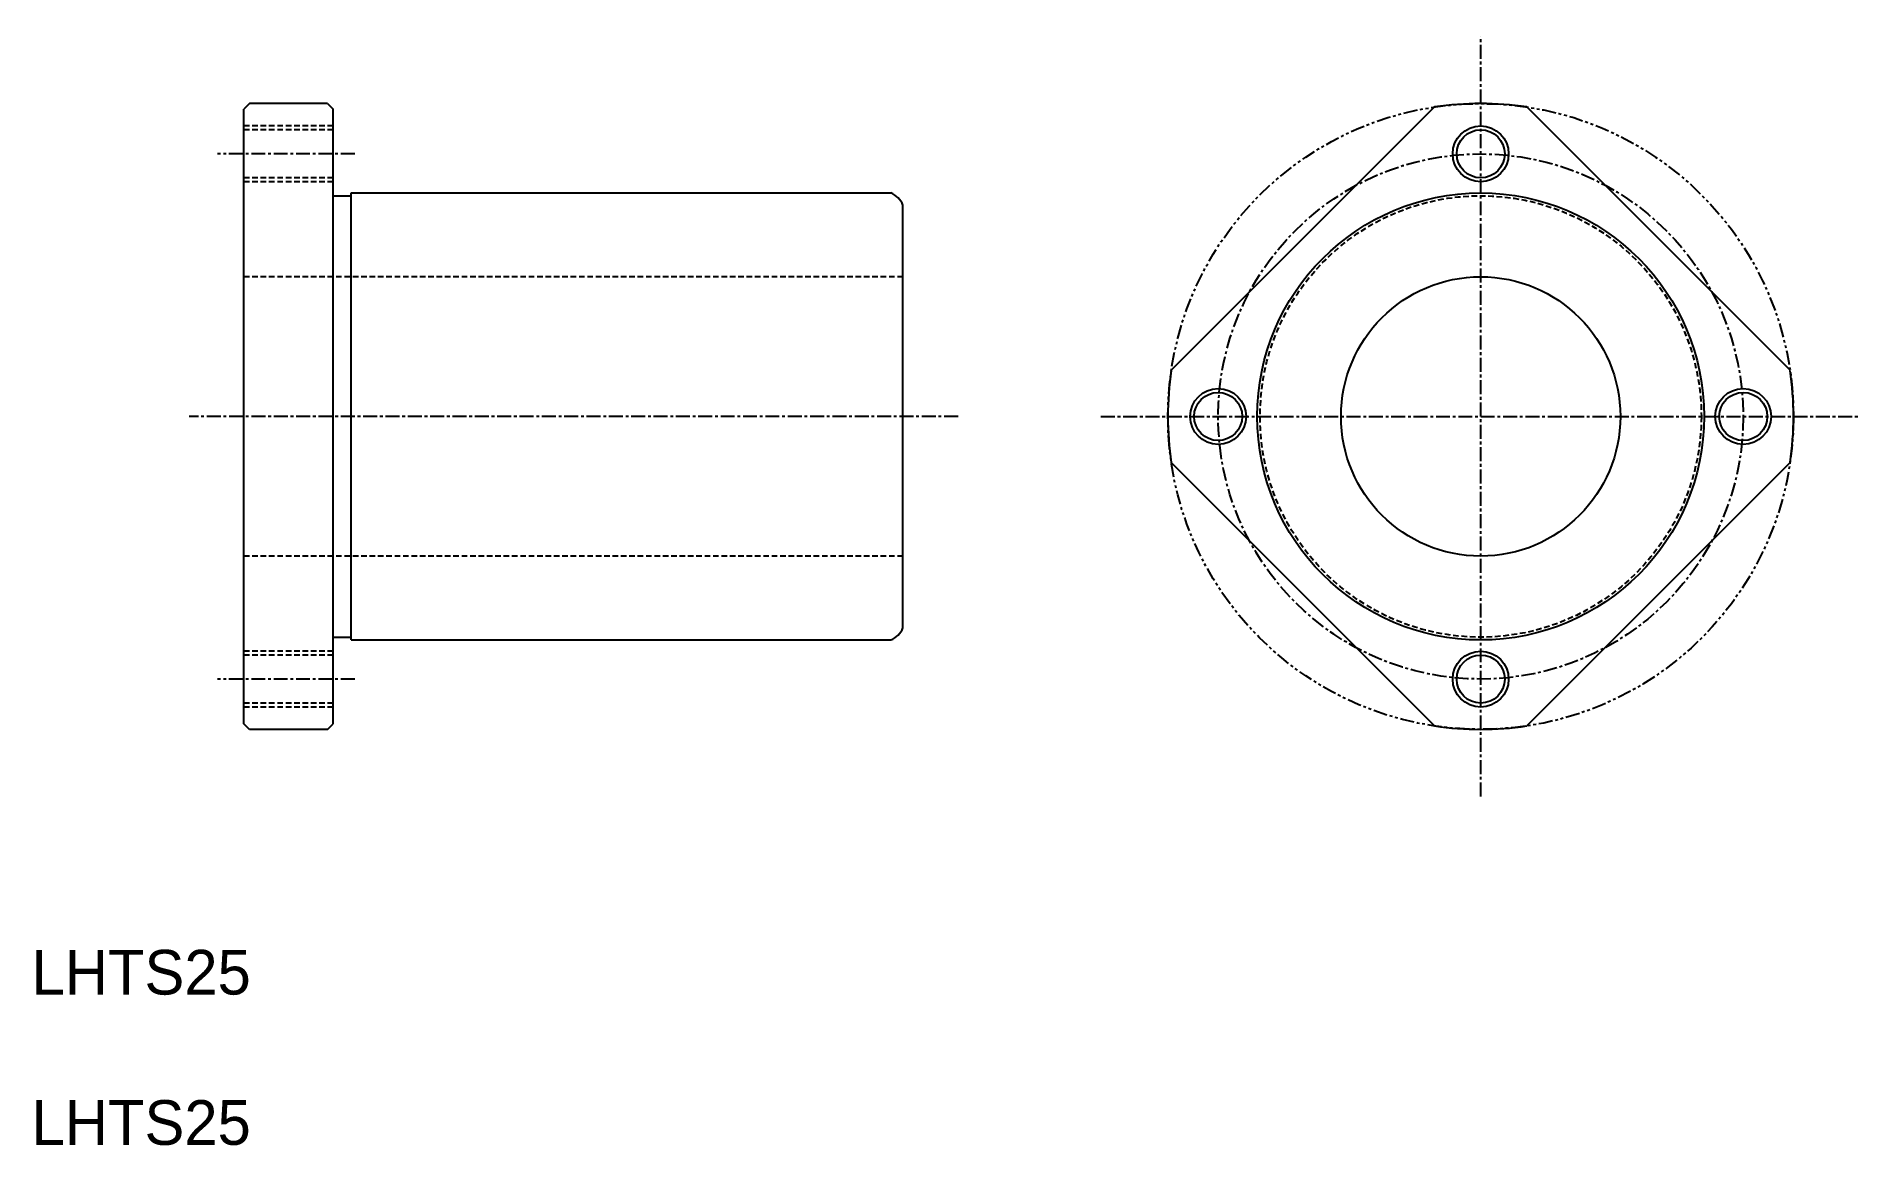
# Model space of a CAD drawing. Extents: x 41 to 205, y 52 to 152.
import ezdxf

# ---------------------------------------------------------------- set-up
doc = ezdxf.new("R2010")
doc.units = 0
for name, pattern in [('CENTER', [2, 1.25, -0.25, 0.25, -0.25]), ('DASHED', [0.75, 0.5, -0.25]), ('PHANTOM', [2.5, 1.25, -0.25, 0.25, -0.25, 0.25, -0.25])]:
    doc.linetypes.add(name, pattern=pattern)
doc.layers.get('0').update_dxf_attribs({"linetype": 'CONTINUOUS'})
doc.layers.add('CENTER', color=1, linetype='CENTER')

msp = doc.modelspace()

# ---------------------------------------------------------------- linework, layer by layer
at = {"color": 7, "linetype": 'CONTINUOUS'}
for p, q in [((60.43, 145.52), (59.93, 145.02)), ((67.43, 145.52), (60.43, 145.52)), ((67.43, 145.52), (67.93, 145.02)), ((59.93, 90.02), (59.93, 145.02)), ((67.93, 90.02), (67.93, 145.02)), ((166.51, 145.22), (142.94, 121.65)), ((198.33, 121.65), (174.76, 145.22)), ((67.93, 137.27), (69.53, 137.27)), ((69.53, 137.52), (117.84, 137.52)), ((69.53, 97.52), (69.53, 137.52)), ((118.93, 98.61), (118.93, 136.43)), ((166.51, 89.83), (142.94, 113.4)), ((198.33, 113.4), (174.76, 89.83)), ((67.93, 97.77), (69.53, 97.77)), ((69.53, 97.52), (117.84, 97.52)), ((80.3, 97.52), (80.3, 97.52)), ((92.68, 97.52), (92.68, 97.52)), ((60.43, 89.52), (59.93, 90.02)), ((67.43, 89.52), (67.93, 90.02)), ((67.43, 89.52), (60.43, 89.52))]:
    msp.add_line(p, q, dxfattribs=at)
at = {"color": 3, "linetype": 'DASHED'}
for p, q in [((67.93, 143.52), (59.93, 143.52)), ((67.93, 143.17), (59.93, 143.17)), ((67.93, 138.87), (59.93, 138.87)), ((67.93, 138.52), (59.93, 138.52)), ((118.93, 130.02), (59.93, 130.02)), ((118.93, 105.02), (59.93, 105.02)), ((67.93, 96.52), (59.93, 96.52)), ((67.93, 96.17), (59.93, 96.17)), ((67.93, 91.87), (59.93, 91.87)), ((67.93, 91.52), (59.93, 91.52))]:
    msp.add_line(p, q, dxfattribs=at)
at = {"color": 3, "linetype": 'PHANTOM'}
msp.add_circle((170.64, 117.52), 28, dxfattribs=at)
at = {"color": 3, "linetype": 'CONTINUOUS'}
for centre in [(170.64, 141.02), (147.14, 117.52), (194.14, 117.52), (170.64, 94.02)]:
    msp.add_circle(centre, 2.5, dxfattribs=at)
at = {"color": 7, "linetype": 'CONTINUOUS'}
for centre, radius in [((170.64, 141.02), 2.15), ((170.64, 117.52), 20), ((170.64, 117.52), 12.5), ((147.14, 117.52), 2.15), ((194.14, 117.52), 2.15), ((170.64, 94.02), 2.15)]:
    msp.add_circle(centre, radius, dxfattribs=at)
at = {"color": 3, "linetype": 'DASHED'}
msp.add_circle((170.64, 117.52), 19.75, dxfattribs=at)
at = {"color": 7, "linetype": 'CONTINUOUS'}
for centre, radius, start, end in [((170.64, 117.52), 28, 81.5275, 98.4725), ((117.08, 135.67), 2, 22.3316, 67.6684), ((170.64, 117.52), 28, 171.5275, 188.4725), ((170.64, 117.52), 28, 351.5275, 8.4725), ((117.08, 99.37), 2, 292.3316, 337.6684), ((170.64, 117.52), 28, 261.5275, 278.4725)]:
    msp.add_arc(centre, radius, start, end, dxfattribs=at)
at = {"layer": 'CENTER', "color": 1, "linetype": 'CENTER'}
for p, q in [((170.64, 83.52), (170.64, 151.52)), ((69.85, 141.02), (57.58, 141.02)), ((123.86, 117.52), (55.03, 117.52)), ((136.64, 117.52), (204.64, 117.52)), ((69.85, 94.02), (57.58, 94.02))]:
    msp.add_line(p, q, dxfattribs=at)
msp.add_circle((170.64, 117.52), 23.5, dxfattribs=at)

# ---------------------------------------------------------------- texts
at = {"color": 7, "linetype": 'CONTINUOUS'}
for p in [(40.93, 65.79), (40.93, 52.34)]:
    msp.add_text('LHTS25', height=4, dxfattribs=at).set_placement(p)

doc.saveas('drawing.dxf')
